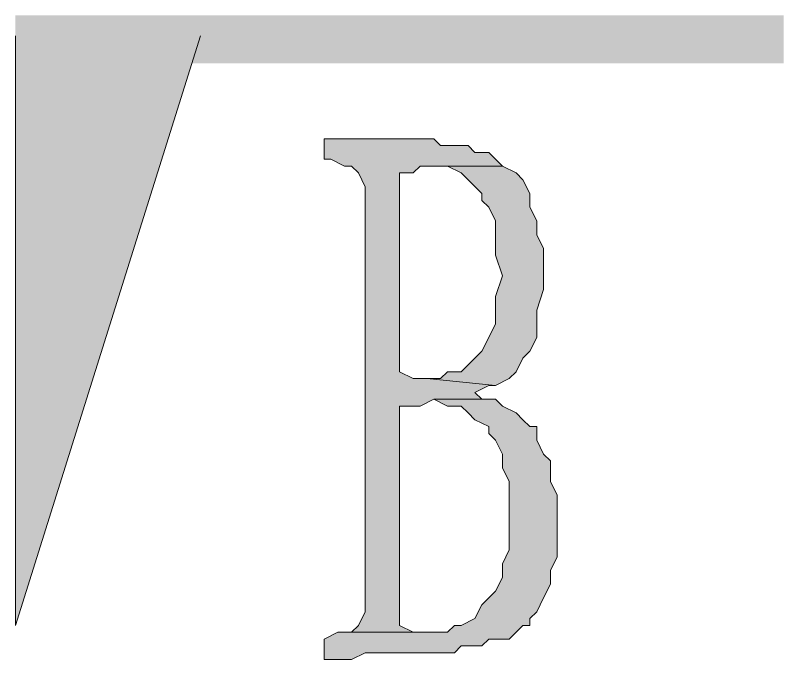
# Model space of a CAD drawing. Header units: millimetres. Extents: x 24 to 410, y 10 to 282.
# Drawn here: x 39.455 to 44.196, y 218.44 to 222.419 of the extents above; entities that cross this region are included whole.
import ezdxf

# ---------------------------------------------------------------- set-up
doc = ezdxf.new("R2010")
doc.units = ezdxf.units.MM

msp = doc.modelspace()

# ---------------------------------------------------------------- hatches: boundary and pattern name
h = msp.add_hatch(color=7)
h.dxf.hatch_style = 2
h.paths.add_polyline_path([(44.196, 222.123), (44.196, 222.419333), (39.454667, 222.123)])
h = msp.add_hatch(color=7)
h.dxf.hatch_style = 2
h.paths.add_polyline_path([(44.196, 222.419333), (39.454667, 222.123), (39.454667, 222.419333)])
h = msp.add_hatch(color=7)
h.dxf.hatch_style = 2
h.paths.add_polyline_path([(39.454667, 222.292333), (40.597667, 222.292333)])
h = msp.add_hatch(color=7)
h.dxf.hatch_style = 2
h.paths.add_polyline_path([(39.454667, 222.292333), (40.597667, 222.292333), (39.454667, 218.651667)])
h = msp.add_hatch(color=7)
h.dxf.hatch_style = 2
h.paths.add_polyline_path([(42.037, 221.657333), (41.359667, 221.657333), (41.359667, 221.530333), (41.402, 221.530333), (41.486667, 221.488), (41.529, 221.488), (41.571333, 221.445667), (41.613667, 221.361), (41.613667, 218.736333), (41.571333, 218.651667), (41.529, 218.609333), (41.91, 218.609333), (41.825333, 218.651667), (41.825333, 220.006333), (41.867667, 220.006333), (41.952333, 220.006333), (42.037, 220.048667), (42.418, 220.048667), (42.333333, 220.048667), (42.291, 220.091), (42.375667, 220.133333), (42.418, 220.133333), (41.994667, 220.175667), (41.91, 220.175667), (41.825333, 220.218), (41.825333, 221.445667), (41.91, 221.445667), (41.952333, 221.488), (42.460333, 221.488), (42.418, 221.530333), (42.375667, 221.572667), (42.291, 221.572667), (42.248667, 221.615), (42.079333, 221.615)])
h = msp.add_hatch(color=7)
h.dxf.hatch_style = 2
h.paths.add_polyline_path([(42.460333, 221.488), (42.037, 221.488), (42.079333, 221.488), (42.121667, 221.488), (42.206333, 221.445667), (42.248667, 221.403333), (42.333333, 221.318667), (42.333333, 221.276333), (42.375667, 221.234), (42.418, 221.149333), (42.418, 220.937667), (42.460333, 220.810667), (42.418, 220.683667), (42.418, 220.514333), (42.375667, 220.429667), (42.333333, 220.345), (42.291, 220.302667), (42.248667, 220.260333), (42.206333, 220.218), (42.121667, 220.218), (42.079333, 220.175667), (41.994667, 220.175667), (42.418, 220.133333), (42.502667, 220.175667), (42.545, 220.218), (42.587333, 220.302667), (42.629667, 220.345), (42.672, 220.429667), (42.672, 220.599), (42.714333, 220.726), (42.714333, 220.98), (42.672, 221.064667), (42.672, 221.149333), (42.629667, 221.234), (42.629667, 221.318667), (42.587333, 221.403333), (42.545, 221.445667)])
h = msp.add_hatch(color=7)
h.dxf.hatch_style = 2
h.paths.add_polyline_path([(42.418, 220.048667), (42.037, 220.048667), (42.121667, 220.006333), (42.206333, 220.006333), (42.248667, 219.964), (42.291, 219.921667), (42.375667, 219.879333), (42.375667, 219.837), (42.418, 219.794667), (42.460333, 219.71), (42.460333, 219.625333), (42.502667, 219.540667), (42.502667, 219.117333), (42.460333, 219.032667), (42.460333, 218.948), (42.418, 218.863333), (42.375667, 218.821), (42.333333, 218.778667), (42.291, 218.694), (42.206333, 218.651667), (42.164, 218.651667), (42.121667, 218.609333), (41.444333, 218.609333), (41.359667, 218.567), (41.359667, 218.44), (41.402, 218.44), (41.529, 218.44), (41.613667, 218.482333), (42.164, 218.482333), (42.206333, 218.524667), (42.333333, 218.524667), (42.375667, 218.567), (42.502667, 218.567), (42.545, 218.609333), (42.587333, 218.651667), (42.629667, 218.651667), (42.629667, 218.694), (42.672, 218.736333), (42.714333, 218.821), (42.756667, 218.905667), (42.756667, 218.990333), (42.799, 219.075), (42.799, 219.456), (42.756667, 219.540667), (42.756667, 219.667667), (42.714333, 219.71), (42.672, 219.794667), (42.672, 219.879333), (42.629667, 219.879333), (42.587333, 219.921667), (42.545, 219.964), (42.460333, 220.006333)])

# ---------------------------------------------------------------- linework, layer by layer
at = {"color": 7, "lineweight": 0}
msp.add_lwpolyline([(39.454667, 222.292333), (39.454667, 218.651667), (40.597667, 222.292333)], dxfattribs=at)
for points in [[(42.037, 221.657333), (41.359667, 221.657333), (41.359667, 221.530333), (41.402, 221.530333), (41.486667, 221.488), (41.529, 221.488), (41.571333, 221.445667), (41.613667, 221.361), (41.613667, 218.736333), (41.571333, 218.651667), (41.529, 218.609333), (41.91, 218.609333), (41.825333, 218.651667), (41.825333, 220.006333), (41.867667, 220.006333), (41.952333, 220.006333), (42.037, 220.048667), (42.418, 220.048667), (42.333333, 220.048667), (42.291, 220.091), (42.375667, 220.133333), (42.418, 220.133333), (41.994667, 220.175667), (41.91, 220.175667), (41.825333, 220.218), (41.825333, 221.445667), (41.91, 221.445667), (41.952333, 221.488), (42.460333, 221.488), (42.418, 221.530333), (42.375667, 221.572667), (42.291, 221.572667), (42.248667, 221.615), (42.079333, 221.615)], [(42.460333, 221.488), (42.037, 221.488), (42.079333, 221.488), (42.121667, 221.488), (42.206333, 221.445667), (42.248667, 221.403333), (42.333333, 221.318667), (42.333333, 221.276333), (42.375667, 221.234), (42.418, 221.149333), (42.418, 220.937667), (42.460333, 220.810667), (42.418, 220.683667), (42.418, 220.514333), (42.375667, 220.429667), (42.333333, 220.345), (42.291, 220.302667), (42.248667, 220.260333), (42.206333, 220.218), (42.121667, 220.218), (42.079333, 220.175667), (41.994667, 220.175667), (42.418, 220.133333), (42.502667, 220.175667), (42.545, 220.218), (42.587333, 220.302667), (42.629667, 220.345), (42.672, 220.429667), (42.672, 220.599), (42.714333, 220.726), (42.714333, 220.98), (42.672, 221.064667), (42.672, 221.149333), (42.629667, 221.234), (42.629667, 221.318667), (42.587333, 221.403333), (42.545, 221.445667)], [(42.418, 220.048667), (42.037, 220.048667), (42.121667, 220.006333), (42.206333, 220.006333), (42.248667, 219.964), (42.291, 219.921667), (42.375667, 219.879333), (42.375667, 219.837), (42.418, 219.794667), (42.460333, 219.71), (42.460333, 219.625333), (42.502667, 219.540667), (42.502667, 219.117333), (42.460333, 219.032667), (42.460333, 218.948), (42.418, 218.863333), (42.375667, 218.821), (42.333333, 218.778667), (42.291, 218.694), (42.206333, 218.651667), (42.164, 218.651667), (42.121667, 218.609333), (41.444333, 218.609333), (41.359667, 218.567), (41.359667, 218.44), (41.402, 218.44), (41.529, 218.44), (41.613667, 218.482333), (42.164, 218.482333), (42.206333, 218.524667), (42.333333, 218.524667), (42.375667, 218.567), (42.502667, 218.567), (42.545, 218.609333), (42.587333, 218.651667), (42.629667, 218.651667), (42.629667, 218.694), (42.672, 218.736333), (42.714333, 218.821), (42.756667, 218.905667), (42.756667, 218.990333), (42.799, 219.075), (42.799, 219.456), (42.756667, 219.540667), (42.756667, 219.667667), (42.714333, 219.71), (42.672, 219.794667), (42.672, 219.879333), (42.629667, 219.879333), (42.587333, 219.921667), (42.545, 219.964), (42.460333, 220.006333)]]:
    msp.add_lwpolyline(points, close=True, dxfattribs=at)

doc.saveas('drawing.dxf')
